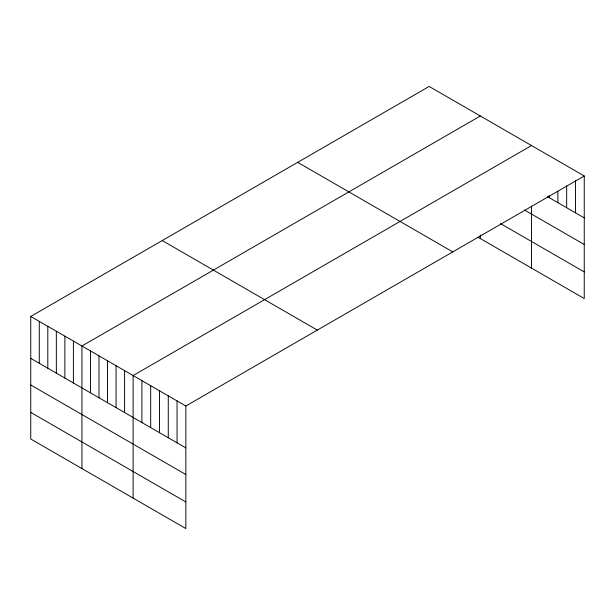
<?xml version="1.0" encoding="UTF-8"?>
<svg xmlns="http://www.w3.org/2000/svg" width="615" height="615" viewBox="0 0 615 615"><rect width="100%" height="100%" fill="white"/><g stroke="black" fill="none" stroke-linecap="round" stroke-linejoin="round"><path stroke-width="0.92" d="M584.25 175.99L185.845 406L185.845 528.554L30.75 439.01L30.75 316.456L429.155 86.446L584.25 175.99L584.25 298.544L478.009 237.206M480.338 115.989L81.933 346.007L81.933 468.561M531.514 145.54L133.117 375.557L133.117 498.112M547.496 196.677L584.25 217.895M524.541 210.038L584.25 244.509M500.495 223.576L584.25 271.93M297.683 162.345L452.778 251.889M162.222 240.557L317.317 330.101M30.75 316.456L185.845 406M30.75 358.368L185.845 447.912M30.75 384.982L185.845 474.526M30.75 412.404L185.845 501.948M575.463 180.441L575.463 212.821M566.669 185.838L566.669 207.747M557.882 191.242L557.882 202.673M549.095 195.693L549.095 197.6M531.514 206.079L531.514 268.094M480.338 234.999L480.338 238.543M177.059 400.926L177.059 442.838M168.272 395.852L168.272 437.765M159.477 390.779L159.477 432.691M150.69 385.705L150.69 427.617M141.904 380.631L141.904 422.543M124.584 370.63L124.584 412.542M116.051 365.71L116.051 407.622M107.525 360.782L107.525 402.694M98.992 355.862L98.992 397.767M90.459 350.934L90.459 392.847M73.4 341.087L73.4 382.991M64.875 336.159L64.875 378.071M56.342 331.231L56.342 373.144M47.809 326.311L47.809 368.216M39.283 321.384L39.283 363.296"/></g></svg>
